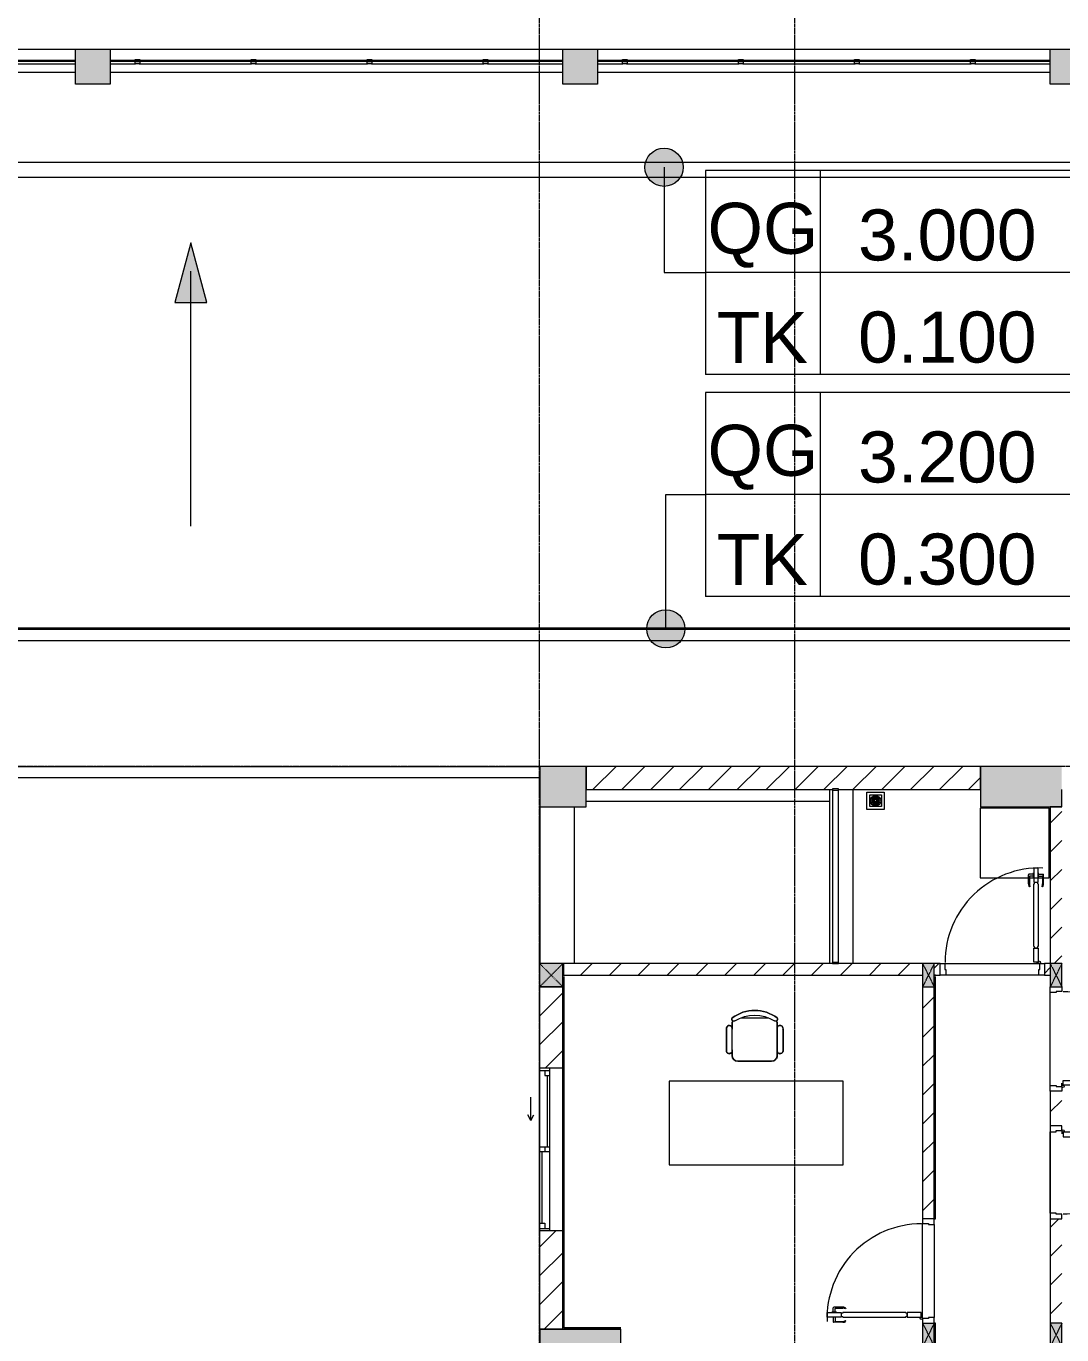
# Model space of a CAD drawing. Header units: millimetres. Extents: x -24439 to 198341, y -52871 to 149926.
# Drawn here: x 101528 to 110452, y 73337 to 84617 of the extents above; entities that cross this region are included whole.
import ezdxf

# ---------------------------------------------------------------- set-up
doc = ezdxf.new("R2010")
doc.units = ezdxf.units.MM
for name, pattern in [('Dash', [6, 3, -3]), ('Double dash', [41.999998, 12, -6, 6, -6, 6, -6]), ('Grid Line', [22.225, 12.7, -3.175, 3.175, -3.175]), ('IMPORT-CENTER _3_', [10.16, 6.35, -1.27, 1.27, -1.27])]:
    doc.linetypes.add(name, pattern=pattern)
for name, color, linetype, lineweight in [('0-1', 7, 'Continuous', 5), ('A-ANNO-NOTE', 131, 'Continuous', 9), ('A-DETL-GENF-1', 9, 'Continuous', 9), ('A-DOOR-1', 9, 'Continuous', 9), ('A-FLOR', 192, 'Continuous', 9), ('A-FLOR-1', 9, 'Continuous', 9), ('A-FLOR-HRAL', 11, 'Continuous', 9), ('A-FLOR-HRAL-1', 9, 'Continuous', 9), ('A-GLAZ', 151, 'Continuous', 9), ('A-WALL', 113, 'Continuous', 9), ('A-WALL-1', 253, 'Continuous', 18), ('A-WALL-2', 9, 'Continuous', 9), ('A-WALL-3', 113, 'Continuous', 18), ('A-WALL-PATT-1', 10, 'Continuous', 9), ('A-WALL-PATT-2', 9, 'Continuous', 9), ('A-WALL-PATT-3', 111, 'Continuous', 9), ('C-PROP-LINE', 91, 'Double dash', 18), ('G-IMPT', 8, 'Continuous', 9), ('G-IMPT-1', 9, 'Continuous', 9), ('G-IMPT-2', 8, 'IMPORT-CENTER _3_', 9), ('I-FURN', 30, 'Continuous', 9), ('I-FURN-1', 9, 'Continuous', 9), ('I-WALL-1', 253, 'Continuous', 18), ('M-EQPM', 50, 'Continuous', 9), ('S-BEAM-1', 9, 'Continuous', 9), ('S-COLS', 52, 'Continuous', 9), ('S-COLS-1', 254, 'Continuous', 5), ('S-COLS-2', 253, 'Continuous', 18), ('S-COLS-3', 9, 'Continuous', 9), ('S-COLS-4', 52, 'Continuous', 18), ('S-COLS-5', 52, 'Dash', 9), ('S-COLS-HDLN', 52, 'Dash', 9), ('S-COLS-HDLN-1', 9, 'Dash', 9), ('S-GRID-1', 1, 'Grid Line', 9)]:
    doc.layers.add(name, color=color, linetype=linetype, lineweight=lineweight)
doc.styles.add('Arial_6', font='arial_0.ttf', dxfattribs={"height": 2})
doc.styles.add('Arial_7', font='arial_0.ttf', dxfattribs={"height": 440})
pattern_1 = [(45, (0, 0), (-124.4508, 124.4508), [])]
pattern_2 = [(45, (0, 0), (-116.67262, 116.67262), [])]
pattern_3 = [(180, (609.6, 0), (-2e-15, 13), []), (90, (609.6, 0), (76, -5e-15), [])]

# ---------------------------------------------------------------- blocks, each defined once
blk = doc.blocks.new('NCV_TKTC_KET CAU_rvt-1-TKCS_MB ĐỊNH VỊ CAO ĐỘ THIẾT KẾ')
at = {"layer": 'S-COLS-1'}
for points in [[(105953, 77887), (106353, 77887), (106353, 78237), (105953, 78237)], [(110058, 77887), (110452, 77887), (110452, 78237), (109752, 78237), (109752, 77887)]]:
    blk.add_hatch(color=256, dxfattribs=at).paths.add_polyline_path(points)
h = blk.add_hatch(color=256, dxfattribs=at)
h.paths.add_polyline_path([(106028, 73037), (106653, 73037), (106653, 73387), (105953, 73387), (105953, 73037), (105978, 73037)])
h.paths.add_polyline_path([(106028, 73182), (105978, 73182), (105978, 73192), (106028, 73192)])
at = {"layer": 'A-FLOR-1'}
for p, q in [((105953, 77887), (105953, 76537)), ((105952, 76537), (105952, 69962)), ((106158, 76537), (106153, 76537))]:
    blk.add_line(p, q, dxfattribs=at)
at = {"layer": 'S-BEAM-1'}
for p, q in [((105953, 77887), (105953, 76537)), ((106253, 76537), (106253, 77887)), ((106353, 77937), (108453, 77937))]:
    blk.add_line(p, q, dxfattribs=at)
at = {"layer": 'S-COLS-2'}
for p, q in [((106353, 78237), (105953, 78237)), ((105953, 78237), (105953, 77887)), ((106353, 77887), (106353, 78237)), ((109752, 78237), (109752, 77887)), ((110452, 78237), (109752, 78237)), ((110452, 77887), (110452, 78037)), ((105953, 77887), (106353, 77887)), ((109752, 77887), (110452, 77887)), ((106653, 73387), (105953, 73387)), ((105953, 73387), (105953, 73037)), ((106653, 73037), (106653, 73387))]:
    blk.add_line(p, q, dxfattribs=at)
blk = doc.blocks.new('DOOR_CW_01 CANH MO-PANEL KINH - DIW_01-900x2200-CỬA GỖ VÂN LAMINATE-553375-TKCS_MB ĐỊNH VỊ CAO ĐỘ THIẾT KẾ')
at = {"layer": 'A-DETL-GENF-1'}
for p, q in [((-397, -182), (-397, -62)), ((-397, -62), (-357, -62)), ((-357, -62), (-357, -182)), ((-357, -182), (-397, -182)), ((-397, -196), (-391, -196)), ((-397, -738), (-397, -196)), ((-391, -196), (-391, -182)), ((-391, -182), (-363, -182)), ((-363, -182), (-363, -196)), ((-357, -196), (-363, -196)), ((-357, -196), (-357, -738)), ((-442, -737), (-442, -816)), ((-434, -711), (-427, -716)), ((-434, -800), (-434, -737)), ((-397, -738), (-391, -738)), ((-357, -752), (-397, -752)), ((-397, -752), (-397, -872)), ((-391, -752), (-391, -738)), ((-363, -752), (-391, -752)), ((-357, -738), (-363, -738)), ((-363, -738), (-363, -752)), ((-357, -872), (-357, -752)), ((-320, -711), (-327, -716)), ((-320, -800), (-320, -737)), ((-312, -737), (-312, -816)), ((-399, -820), (-438, -820)), ((-399, -804), (-430, -804)), ((-399, -792), (-399, -832)), ((-397, -792), (-399, -792)), ((-399, -832), (-397, -832)), ((-397, -792), (-397, -832)), ((-397, -872), (-357, -872)), ((-357, -792), (-357, -832)), ((-357, -792), (-355, -792)), ((-355, -832), (-357, -832)), ((-355, -792), (-355, -832)), ((-355, -804), (-324, -804)), ((-355, -820), (-316, -820))]:
    blk.add_line(p, q, dxfattribs=at)
blk.add_circle((-407, -60), 10, dxfattribs=at)
for centre, radius, start, end in [((-407, -60), 814, 268, 0), ((-397, -737), 45, 145, 180), ((-397, -737), 37, 145, 180), ((-357, -737), 37, 0, 35), ((-357, -737), 45, 360, 35), ((-438, -816), 4, 180, 270), ((-430, -800), 4, 180, 270), ((-324, -800), 4, 270, 0), ((-316, -816), 4, 270, 0)]:
    blk.add_arc(centre, radius, start, end, dxfattribs=at)
at = {"layer": 'A-DOOR-1'}
for p, q in [((-450, -50), (-450, 50)), ((-450, 50), (-400, 50)), ((-400, 50), (-400, 0)), ((400, 0), (400, 50)), ((400, 50), (450, 50)), ((450, 50), (450, -50)), ((-410, -50), (-450, -50)), ((-410, 0), (-410, -50)), ((-400, 0), (-410, 0)), ((-407, -50), (-382, -50)), ((410, 0), (400, 0)), ((410, -50), (410, 0)), ((450, -50), (410, -50))]:
    blk.add_line(p, q, dxfattribs=at)
blk = doc.blocks.new('DOOR_CW_01 CANH MO-PANEL KINH - DIG_02-800x2200-CỬA NHÔM KÍNH-400864-TKCS_MB ĐỊNH VỊ CAO ĐỘ THIẾT KẾ')
at = {"layer": 'A-DETL-GENF-1'}
for p, q in [((-392, 637), (-392, 716)), ((-349, 720), (-388, 720)), ((-384, 700), (-384, 637)), ((-349, 704), (-380, 704)), ((-349, 732), (-347, 732)), ((-349, 692), (-349, 732)), ((-347, 692), (-349, 692)), ((-347, 772), (-307, 772)), ((-347, 652), (-347, 772)), ((-347, 692), (-347, 732)), ((-307, 772), (-307, 652)), ((-307, 692), (-307, 732)), ((-305, 732), (-307, 732)), ((-307, 692), (-305, 692)), ((-305, 692), (-305, 732)), ((-305, 720), (-266, 720)), ((-305, 704), (-274, 704)), ((-270, 700), (-270, 637)), ((-262, 637), (-262, 716)), ((-384, 611), (-377, 616)), ((-307, 652), (-347, 652)), ((-347, 638), (-341, 638)), ((-347, 638), (-347, 196)), ((-313, 652), (-341, 652)), ((-341, 652), (-341, 638)), ((-313, 638), (-313, 652)), ((-307, 638), (-313, 638)), ((-307, 196), (-307, 638)), ((-270, 611), (-277, 616)), ((-347, 196), (-341, 196)), ((-307, 182), (-347, 182)), ((-347, 182), (-347, 62)), ((-341, 196), (-341, 182)), ((-341, 182), (-313, 182)), ((-307, 196), (-313, 196)), ((-313, 182), (-313, 196)), ((-307, 62), (-307, 182)), ((-347, 62), (-307, 62))]:
    blk.add_line(p, q, dxfattribs=at)
blk.add_circle((-357, 60), 10, dxfattribs=at)
for centre, radius, start, end in [((-388, 716), 4, 90, 180), ((-380, 700), 4, 90, 180), ((-357, 60), 714, 360, 92), ((-274, 700), 4, 0, 90), ((-266, 716), 4, 0, 90), ((-347, 637), 45, 180, 215), ((-347, 637), 37, 180, 215), ((-307, 637), 37, 325, 0), ((-307, 637), 45, 325, 0)]:
    blk.add_arc(centre, radius, start, end, dxfattribs=at)
at = {"layer": 'A-DOOR-1'}
for p, q in [((-360, 50), (-400, 50)), ((-400, 50), (-400, -50)), ((-360, 0), (-360, 50)), ((-350, 0), (-360, 0)), ((-357, 50), (-332, 50)), ((-350, -50), (-350, 0)), ((360, 0), (350, 0)), ((350, 0), (350, -50)), ((400, 50), (360, 50)), ((360, 50), (360, 0)), ((400, -50), (400, 50)), ((-400, -50), (-350, -50)), ((350, -50), (400, -50))]:
    blk.add_line(p, q, dxfattribs=at)
blk = doc.blocks.new('DOOR_CW_01 CANH MO-PANEL KINH - DIW_01-900x2200-CỬA GỖ VÂN LAMINATE-553393-TKCS_MB ĐỊNH VỊ CAO ĐỘ THIẾT KẾ')
at = {"layer": 'A-DETL-GENF-1'}
for p, q in [((-442, 737), (-442, 816)), ((-399, 820), (-438, 820)), ((-434, 800), (-434, 737)), ((-399, 804), (-430, 804)), ((-399, 832), (-397, 832)), ((-399, 792), (-399, 832)), ((-397, 792), (-399, 792)), ((-397, 872), (-357, 872)), ((-397, 752), (-397, 872)), ((-397, 792), (-397, 832)), ((-357, 872), (-357, 752)), ((-357, 792), (-357, 832)), ((-355, 832), (-357, 832)), ((-357, 792), (-355, 792)), ((-355, 792), (-355, 832)), ((-355, 820), (-316, 820)), ((-355, 804), (-324, 804)), ((-320, 800), (-320, 737)), ((-312, 737), (-312, 816)), ((-434, 711), (-427, 716)), ((-357, 752), (-397, 752)), ((-397, 738), (-391, 738)), ((-397, 738), (-397, 196)), ((-363, 752), (-391, 752)), ((-391, 752), (-391, 738)), ((-363, 738), (-363, 752)), ((-357, 738), (-363, 738)), ((-357, 196), (-357, 738)), ((-320, 711), (-327, 716)), ((-397, 196), (-391, 196)), ((-357, 182), (-397, 182)), ((-397, 182), (-397, 62)), ((-391, 196), (-391, 182)), ((-391, 182), (-363, 182)), ((-357, 196), (-363, 196)), ((-363, 182), (-363, 196)), ((-357, 62), (-357, 182)), ((-397, 62), (-357, 62))]:
    blk.add_line(p, q, dxfattribs=at)
blk.add_circle((-407, 60), 10, dxfattribs=at)
for centre, radius, start, end in [((-438, 816), 4, 90, 180), ((-407, 60), 814, 360, 92), ((-430, 800), 4, 90, 180), ((-324, 800), 4, 360, 90), ((-316, 816), 4, 0, 90), ((-397, 737), 45, 180, 215), ((-397, 737), 37, 180, 215), ((-357, 737), 37, 325, 0), ((-357, 737), 45, 325, 0)]:
    blk.add_arc(centre, radius, start, end, dxfattribs=at)
at = {"layer": 'A-DOOR-1'}
for p, q in [((-410, 50), (-450, 50)), ((-450, 50), (-450, -50)), ((-410, 0), (-410, 50)), ((-400, 0), (-410, 0)), ((-407, 50), (-382, 50)), ((-400, -50), (-400, 0)), ((410, 0), (400, 0)), ((400, 0), (400, -50)), ((450, 50), (410, 50)), ((410, 50), (410, 0)), ((450, -50), (450, 50)), ((-450, -50), (-400, -50)), ((400, -50), (450, -50))]:
    blk.add_line(p, q, dxfattribs=at)
blk = doc.blocks.new('BAN LV A - BAN LV A_dwg_ban hoc2-348006-TKCS_MB ĐỊNH VỊ CAO ĐỘ THIẾT KẾ')
at = {"layer": 'I-FURN'}
for p, q in [((-243, 354), (-243, 162)), ((-194, 389), (-194, 113)), ((146, 437), (-146, 437)), ((194, 113), (194, 389)), ((194, 351), (194, 151)), ((244, 162), (244, 354)), ((-121, 65), (121, 65))]:
    blk.add_line(p, q, dxfattribs=at)
at = {"layer": 'I-FURN', "flags": 128}
blk.add_lwpolyline([(-738, 611), (-738, 1331), (-155, 1331), (762, 1331), (762, 611)], close=True, dxfattribs=at)
at = {"layer": 'I-FURN'}
for centre, radius, start, end in [((-219, 347), 25.3, 343.7398, 163.7398), ((-146, 389), 48.6, 90, 180), ((146, 389), 48.6, 360, 90), ((219, 347), 25.3, 16.2602, 170.7054), ((-219, 155), 25.3, 163.7398, 16.2602), ((-146, 113), 48.6, 180, 207.5844), ((146, 113), 48.6, 332.4156, 0), ((219, 155), 25.3, 189.2946, 16.2602), ((-180, 75), 17.8, 57.9726, 216.6901), ((0, 324), 324, 233.1301, 306.8699), ((0, 359), 318, 237.5758, 302.4242), ((180, 75), 17.8, 323.3099, 122.0274)]:
    blk.add_arc(centre, radius, start, end, dxfattribs=at)
blk = doc.blocks.new('BAN LV A - BAN LV A_dwg-348005-TKCS_MB ĐỊNH VỊ CAO ĐỘ THIẾT KẾ')
at = {"extrusion": (0, 0, -1), "zscale": -1, "rotation": 180}
blk.add_blockref('BAN LV A - BAN LV A_dwg_ban hoc2-348006-TKCS_MB ĐỊNH VỊ CAO ĐỘ THIẾT KẾ', (-729, 1384), dxfattribs=at)
blk = doc.blocks.new('BAN LV A - BAN LV A-348231-TKCS_MB ĐỊNH VỊ CAO ĐỘ THIẾT KẾ')
at = {"layer": 'I-FURN-1'}
for p, q in [((535, 1270), (535, 1236)), ((923, 1233), (923, 1270)), ((486, 1222), (486, 1029)), ((973, 1029), (973, 1222)), ((535, 1029), (535, 995)), ((923, 995), (923, 1032)), ((583, 946), (875, 946)), ((1491, 773), (-9, 773)), ((-9, 773), (-9, 53)), ((1491, 53), (1491, 773)), ((-9, 53), (1491, 53))]:
    blk.add_line(p, q, dxfattribs=at)
for centre, radius, start, end in [((729, 1060), 324, 53.1301, 126.8699), ((510, 1229), 25.3, 16.2602, 196.2602), ((549, 1308), 17.8, 143.3099, 240.596), ((583, 1270), 48.6, 152.4156, 180), ((909, 1308), 17.8, 299.404, 36.6901), ((875, 1270), 48.6, 360, 27.5844), ((948, 1229), 25.3, 343.7398, 170.7054), ((510, 1036), 25.3, 196.2602, 343.7398), ((948, 1036), 25.3, 189.2946, 343.7398), ((583, 995), 48.6, 180, 270), ((875, 995), 48.6, 270, 360)]:
    blk.add_arc(centre, radius, start, end, dxfattribs=at)
blk.add_blockref('BAN LV A - BAN LV A_dwg-348005-TKCS_MB ĐỊNH VỊ CAO ĐỘ THIẾT KẾ', (0, 0))
blk = doc.blocks.new('MAY GIAT - MAY GIAT_dwg-V4-TKCS_MB ĐỊNH VỊ CAO ĐỘ THIẾT KẾ')
at = {"layer": 'G-IMPT-1', "flags": 128}
blk.add_lwpolyline([(5, 597), (5, 2), (605, 2), (605, 597)], close=True, dxfattribs=at)
blk = doc.blocks.new('MAY GIAT - MAY GIAT-V41-TKCS_MB ĐỊNH VỊ CAO ĐỘ THIẾT KẾ')
at = {"layer": 'I-FURN-1'}
for p, q in [((5, 597), (5, 2)), ((605, 597), (5, 597)), ((605, 2), (605, 597)), ((5, 2), (605, 2))]:
    blk.add_line(p, q, dxfattribs=at)
blk.add_blockref('MAY GIAT - MAY GIAT_dwg-V4-TKCS_MB ĐỊNH VỊ CAO ĐỘ THIẾT KẾ', (0, 0))
blk = doc.blocks.new('Railing - 50 x 10mm-457210-TKCS_MB ĐỊNH VỊ CAO ĐỘ THIẾT KẾ')
at = {"layer": 'A-FLOR-HRAL-1'}
for p, q in [((25, 5), (-25, 5)), ((-25, 5), (-25, -5)), ((25, -5), (25, 5)), ((-25, -5), (25, -5))]:
    blk.add_line(p, q, dxfattribs=at)
blk = doc.blocks.new('Railing - Railing-987313-TKCS_MB ĐỊNH VỊ CAO ĐỘ THIẾT KẾ')
at = {"layer": 'A-FLOR-HRAL-1'}
for p, q in [((85569, 68771), (85569, 67286)), ((85619, 67286), (85619, 68771))]:
    blk.add_line(p, q, dxfattribs=at)
for p in [(85594, 68776), (85594, 67281)]:
    blk.add_blockref('Railing - 50 x 10mm-457210-TKCS_MB ĐỊNH VỊ CAO ĐỘ THIẾT KẾ', p)
blk = doc.blocks.new('G1_SOF - BO TRU - 100x200-V63-TKCS_MB ĐỊNH VỊ CAO ĐỘ THIẾT KẾ')
at = {"layer": 'S-COLS-3'}
blk.add_hatch(color=256, dxfattribs=at).paths.add_polyline_path([(50, 100), (-50, 100), (-50, -100), (50, -100)])
at = {"layer": 'S-COLS-2'}
for p, q in [((-50, 100), (-50, -100)), ((50, -100), (50, 100)), ((-50, -100), (50, -100))]:
    blk.add_line(p, q, dxfattribs=at)
at = {"layer": 'S-COLS-HDLN-1'}
for p, q in [((50, 100), (-50, -100)), ((-50, 100), (50, -100))]:
    blk.add_line(p, q, dxfattribs=at)
blk = doc.blocks.new('G1_SOF - BO TRU - 100x200-V61-TKCS_MB ĐỊNH VỊ CAO ĐỘ THIẾT KẾ')
at = {"layer": 'S-COLS-3'}
blk.add_hatch(color=256, dxfattribs=at).paths.add_polyline_path([(50, -100), (50, 100), (-50, 100), (-50, -100)])
at = {"layer": 'S-COLS-2'}
for p, q in [((50, 100), (-50, 100)), ((-50, 100), (-50, -100)), ((50, -100), (50, 100)), ((-50, -100), (50, -100))]:
    blk.add_line(p, q, dxfattribs=at)
at = {"layer": 'S-COLS-HDLN-1'}
for p, q in [((50, 100), (-50, -100)), ((-50, 100), (50, -100))]:
    blk.add_line(p, q, dxfattribs=at)
blk = doc.blocks.new('G1_SOF - BO TRU - 100x200-V109-TKCS_MB ĐỊNH VỊ CAO ĐỘ THIẾT KẾ')
at = {"layer": 'S-COLS-3'}
blk.add_hatch(color=256, dxfattribs=at).paths.add_polyline_path([(0, -100), (50, -100), (50, 100), (-50, 100), (-50, -100)])
at = {"layer": 'S-COLS-2'}
for p, q in [((50, 100), (-50, 100)), ((-50, 100), (-50, -100)), ((50, -100), (50, 100))]:
    blk.add_line(p, q, dxfattribs=at)
at = {"layer": 'S-COLS-HDLN-1'}
for p, q in [((50, 100), (-50, -100)), ((-50, 100), (50, -100))]:
    blk.add_line(p, q, dxfattribs=at)
blk = doc.blocks.new('DOOR_CW_01 CANH MO-PANEL KINH - DIG_01-900x2200-CỬA NHÔM KÍNH-400860-TKCS_MB ĐỊNH VỊ CAO ĐỘ THIẾT KẾ')
at = {"layer": 'A-DETL-GENF-1'}
for p, q in [((-397, -182), (-397, -62)), ((-397, -62), (-357, -62)), ((-357, -62), (-357, -182)), ((-357, -182), (-397, -182)), ((-397, -196), (-391, -196)), ((-397, -738), (-397, -196)), ((-391, -196), (-391, -182)), ((-391, -182), (-363, -182)), ((-363, -182), (-363, -196)), ((-357, -196), (-363, -196)), ((-357, -196), (-357, -738)), ((-442, -737), (-442, -816)), ((-434, -711), (-427, -716)), ((-434, -800), (-434, -737)), ((-397, -738), (-391, -738)), ((-357, -752), (-397, -752)), ((-397, -752), (-397, -872)), ((-391, -752), (-391, -738)), ((-363, -752), (-391, -752)), ((-357, -738), (-363, -738)), ((-363, -738), (-363, -752)), ((-357, -872), (-357, -752)), ((-320, -711), (-327, -716)), ((-320, -800), (-320, -737)), ((-312, -737), (-312, -816)), ((-399, -820), (-438, -820)), ((-399, -804), (-430, -804)), ((-399, -792), (-399, -832)), ((-397, -792), (-399, -792)), ((-399, -832), (-397, -832)), ((-397, -792), (-397, -832)), ((-397, -872), (-357, -872)), ((-357, -792), (-357, -832)), ((-357, -792), (-355, -792)), ((-355, -832), (-357, -832)), ((-355, -792), (-355, -832)), ((-355, -804), (-324, -804)), ((-355, -820), (-316, -820))]:
    blk.add_line(p, q, dxfattribs=at)
blk.add_circle((-407, -60), 10, dxfattribs=at)
for centre, radius, start, end in [((-407, -60), 814, 268, 0), ((-397, -737), 45, 145, 180), ((-397, -737), 37, 145, 180), ((-357, -737), 37, 0, 35), ((-357, -737), 45, 360, 35), ((-438, -816), 4, 180, 270), ((-430, -800), 4, 180, 270), ((-324, -800), 4, 270, 0), ((-316, -816), 4, 270, 0)]:
    blk.add_arc(centre, radius, start, end, dxfattribs=at)
at = {"layer": 'A-DOOR-1'}
for p, q in [((-450, -50), (-450, 50)), ((-450, 50), (-400, 50)), ((-400, 50), (-400, 0)), ((400, 0), (400, 50)), ((400, 50), (450, 50)), ((450, 50), (450, -50)), ((-410, -50), (-450, -50)), ((-410, 0), (-410, -50)), ((-400, 0), (-410, 0)), ((-407, -50), (-382, -50)), ((410, 0), (400, 0)), ((410, -50), (410, 0)), ((450, -50), (410, -50))]:
    blk.add_line(p, q, dxfattribs=at)
blk = doc.blocks.new('NCV_TKTC_TANG 1_rvt-1-TKCS_MB ĐỊNH VỊ CAO ĐỘ THIẾT KẾ')
at = {"layer": 'A-WALL-PATT-1'}
h = blk.add_hatch(dxfattribs=at)
h.set_pattern_fill('FP_2', color=256, style=0, pattern_type=2)
h.set_pattern_definition(pattern_1)
h.paths.add_polyline_path([(110353, 76537), (110453, 76537), (110453, 77887), (110353, 77887), (110353, 77348)])
h = blk.add_hatch(dxfattribs=at)
h.set_pattern_fill('FP_2', color=256, style=0, pattern_type=2)
h.set_pattern_definition(pattern_1)
h.paths.add_polyline_path([(109253, 76437), (109253, 76537), (106158, 76537), (106158, 76437), (108528, 76437)])
h = blk.add_hatch(dxfattribs=at)
h.set_pattern_fill('FP_2', color=256, style=0, pattern_type=2)
h.set_pattern_definition(pattern_1)
h.paths.add_polyline_path([(110343, 76437), (110353, 76437), (110353, 76537), (110303, 76537), (110303, 76437)])
h.paths.add_polyline_path([(109353, 76437), (109403, 76437), (109403, 76537), (109353, 76537)])
h = blk.add_hatch(dxfattribs=at)
h.set_pattern_fill('FP_2', color=256, style=0, pattern_type=2)
h.set_pattern_definition(pattern_1)
h.paths.add_polyline_path([(109353, 74337), (109353, 76337), (109253, 76337), (109253, 74337), (109303, 74337)])
h = blk.add_hatch(dxfattribs=at)
h.set_pattern_fill('FP_2', color=256, style=0, pattern_type=2)
h.set_pattern_definition(pattern_1)
h.paths.add_polyline_path([(110353, 73437), (110453, 73437), (110453, 74337), (110353, 74337)])
h.paths.add_polyline_path([(110353, 75137), (110453, 75137), (110453, 75437), (110353, 75437), (110353, 75376)])
at = {"layer": 'A-WALL-PATT-2'}
h = blk.add_hatch(dxfattribs=at)
h.set_pattern_fill('FP_3', color=256, style=0, pattern_type=2)
h.set_pattern_definition(pattern_2)
h.paths.add_polyline_path([(106153, 73387), (106163, 73387), (106163, 76427), (106153, 76427), (106153, 74235)])
h = blk.add_hatch(dxfattribs=at)
h.set_pattern_fill('FP_3', color=256, style=0, pattern_type=2)
h.set_pattern_definition(pattern_2)
h.paths.add_polyline_path([(109363, 73227), (109363, 73437), (109353, 73437), (109353, 73227)])
h.paths.add_polyline_path([(109353, 74337), (109363, 74337), (109363, 76437), (109353, 76437), (109353, 74390)])
h = blk.add_hatch(dxfattribs=at)
h.set_pattern_fill('FP_3', color=256, style=0, pattern_type=2)
h.set_pattern_definition(pattern_2)
h.paths.add_polyline_path([(106163, 73387), (106653, 73387), (106653, 73397), (106163, 73397)])
at = {"layer": 'A-FLOR-1'}
for p, q in [((106158, 76437), (106153, 76437)), ((110253, 76437), (109453, 76437)), ((110353, 75487), (110353, 76287)), ((110353, 74387), (110353, 75087)), ((110353, 75087), (110353, 74387)), ((109253, 73477), (109253, 74297)), ((109353, 74287), (109353, 73487))]:
    blk.add_line(p, q, dxfattribs=at)
at = {"layer": 'A-WALL-1'}
for p, q in [((110453, 77887), (110353, 77887)), ((110353, 77887), (110353, 76537)), ((108478, 76537), (106158, 76537)), ((106158, 76537), (106158, 76437)), ((109253, 76537), (108528, 76537)), ((109403, 76537), (109353, 76537)), ((110353, 76537), (110303, 76537)), ((106158, 76437), (109253, 76437)), ((109353, 76437), (109363, 76437)), ((110343, 76437), (110353, 76437))]:
    blk.add_line(p, q, dxfattribs=at)
at = {"layer": 'A-WALL-2'}
for p, q in [((108453, 76537), (108453, 78037)), ((108653, 78037), (108653, 76537)), ((109443, 76537), (110263, 76537)), ((109363, 76437), (109403, 76437)), ((110253, 76437), (109453, 76437)), ((110303, 76437), (110343, 76437)), ((109253, 76337), (109253, 74337)), ((109353, 74337), (109353, 76337)), ((109353, 76337), (109353, 74337)), ((110353, 75487), (110353, 76287)), ((110353, 75437), (110353, 75137)), ((110353, 74387), (110353, 75087)), ((110353, 74337), (110353, 73437)), ((109253, 73477), (109253, 74297)), ((109353, 74287), (109353, 73487))]:
    blk.add_line(p, q, dxfattribs=at)
at = {"layer": 'I-WALL-1'}
for p, q in [((106153, 76427), (106153, 75635)), ((106163, 73397), (106163, 76427)), ((109363, 76437), (109353, 76437)), ((109363, 74337), (109363, 76427)), ((109353, 74337), (109363, 74337)), ((106153, 74235), (106153, 73387)), ((109363, 73437), (109353, 73437)), ((109363, 73227), (109363, 73437)), ((106153, 73387), (106163, 73387)), ((106653, 73397), (106163, 73397)), ((106163, 73387), (106653, 73387))]:
    blk.add_line(p, q, dxfattribs=at)
at = {"layer": 'A-DOOR-1'}
for name, p, rotation in [('DOOR_CW_01 CANH MO-PANEL KINH - DIG_01-900x2200-CỬA NHÔM KÍNH-400860-TKCS_MB ĐỊNH VỊ CAO ĐỘ THIẾT KẾ', (109853, 76487), 180), ('DOOR_CW_01 CANH MO-PANEL KINH - DIW_01-900x2200-CỬA GỖ VÂN LAMINATE-553375-TKCS_MB ĐỊNH VỊ CAO ĐỘ THIẾT KẾ', (110403, 75887), 89.99999999999908), ('DOOR_CW_01 CANH MO-PANEL KINH - DIG_02-800x2200-CỬA NHÔM KÍNH-400864-TKCS_MB ĐỊNH VỊ CAO ĐỘ THIẾT KẾ', (110403, 74737), 269.9999999999991), ('DOOR_CW_01 CANH MO-PANEL KINH - DIW_01-900x2200-CỬA GỖ VÂN LAMINATE-553393-TKCS_MB ĐỊNH VỊ CAO ĐỘ THIẾT KẾ', (109303, 73887), 89.9999999999992)]:
    blk.add_blockref(name, p, dxfattribs=dict(at, rotation=rotation))
at = {"layer": 'A-FLOR-HRAL-1'}
blk.add_blockref('Railing - Railing-987313-TKCS_MB ĐỊNH VỊ CAO ĐỘ THIẾT KẾ', (22908, 9261), dxfattribs=at)
at = {"layer": 'I-FURN-1', "rotation": 89.99999999999902}
blk.add_blockref('MAY GIAT - MAY GIAT-V41-TKCS_MB ĐỊNH VỊ CAO ĐỘ THIẾT KẾ', (110345, 77272), dxfattribs=at)
at = {"layer": 'I-FURN-1'}
blk.add_blockref('BAN LV A - BAN LV A-348231-TKCS_MB ĐỊNH VỊ CAO ĐỘ THIẾT KẾ', (107077, 74749), dxfattribs=at)
at = {"layer": 'S-COLS-3'}
for name, p in [('G1_SOF - BO TRU - 100x200-V61-TKCS_MB ĐỊNH VỊ CAO ĐỘ THIẾT KẾ', (109303, 76437)), ('G1_SOF - BO TRU - 100x200-V109-TKCS_MB ĐỊNH VỊ CAO ĐỘ THIẾT KẾ', (110403, 76437)), ('G1_SOF - BO TRU - 100x200-V63-TKCS_MB ĐỊNH VỊ CAO ĐỘ THIẾT KẾ', (109303, 73337)), ('G1_SOF - BO TRU - 100x200-V61-TKCS_MB ĐỊNH VỊ CAO ĐỘ THIẾT KẾ', (110403, 73337))]:
    blk.add_blockref(name, p, dxfattribs=at)
blk = doc.blocks.new('1_FAMILY RVT - W01-WxH 1400x1400xmm-389822-TKCS_MB ĐỊNH VỊ CAO ĐỘ THIẾT KẾ')
at = {"layer": 'A-GLAZ'}
for p, q in [((248.4, 172.39), (299.2, 197.79)), ((248.4, 172.39), (299.2, 146.99)), ((248.4, 172.39), (451.6, 172.39)), ((-700, 96.19), (-700, -103.81)), ((700, 96.19), (-700, 96.19)), ((-700, 96.19), (-636.5, 96.19)), ((-700, 7.29), (-680.95, 7.29)), ((-680.95, 96.19), (-680.95, 7.29)), ((-636.5, 51.74), (-680.95, 51.74)), ((-680.95, 7.29), (-22.225, 7.29)), ((-636.5, 96.19), (-22.225, 96.19)), ((-636.5, 96.19), (-636.5, 51.74)), ((-636.5, 73.965), (-22.225, 73.965)), ((-22.225, 7.29), (-22.225, 96.19)), ((-22.225, 96.19), (22.225, 96.19)), ((22.225, 51.74), (-22.225, 51.74)), ((-22.225, 7.29), (22.225, 7.29)), ((22.225, 96.19), (680.95, 96.19)), ((22.225, 96.19), (22.225, 7.29)), ((22.225, 29.515), (636.5, 29.515)), ((22.225, 7.29), (636.5, 7.29)), ((636.5, 51.74), (636.5, 7.29)), ((680.95, 51.74), (636.5, 51.74)), ((636.5, 7.29), (700, 7.29)), ((680.95, 96.19), (700, 96.19)), ((680.95, 96.19), (680.95, 7.29)), ((700, -103.81), (700, 96.19)), ((-700, -103.81), (700, -103.81))]:
    blk.add_line(p, q, dxfattribs=at)
blk = doc.blocks.new('M_Concrete-Rectangular-Column2 - 300x300-2025390-TKCS_MB ĐỊNH VỊ CAO ĐỘ THIẾT KẾ')
at = {"layer": 'S-COLS-3'}
blk.add_hatch(color=256, dxfattribs=at).paths.add_polyline_path([(-150, 150), (-150, -150), (150, -150), (150, 150)])
at = {"layer": 'S-COLS-4'}
for p, q in [((-150, 150), (150, 150)), ((-150, -150), (-150, 150)), ((150, 150), (150, -150)), ((150, -150), (-150, -150))]:
    blk.add_line(p, q, dxfattribs=at)
blk = doc.blocks.new('NBS_CLDPhysicalSecuritySystems_MtlMeshPnlFncngSym_CLDModsecSecurusS3_InfillPanel - NBS_CLDPhysicalSecuritySystems_MtlMeshPnlFncngSym_CLDModsecSecurusS2_InfillPanel-2369424-TKCS_MB ĐỊNH VỊ CAO ĐỘ THIẾT KẾ')
at = {"layer": 'A-FLOR-HRAL'}
h = blk.add_hatch(dxfattribs=at)
h.set_pattern_fill('FP_7', color=256, style=0, pattern_type=2)
h.set_pattern_definition(pattern_3)
h.paths.add_polyline_path([(0, -6), (3800, -6), (3800, 6), (0, 6)])
for p, q in [((0, 6), (3800, 6)), ((0, -6), (0, 6)), ((214, 11), (254, 11)), ((214, 6), (214, 11)), ((254, 6), (214, 6)), ((254, 11), (254, 6)), ((1214, 11), (1254, 11)), ((1214, 6), (1214, 11)), ((1254, 6), (1214, 6)), ((1254, 11), (1254, 6)), ((2214, 11), (2254, 11)), ((2214, 6), (2214, 11)), ((2254, 6), (2214, 6)), ((2254, 11), (2254, 6)), ((3214, 11), (3254, 11)), ((3214, 6), (3214, 11)), ((3254, 6), (3214, 6)), ((3254, 11), (3254, 6)), ((3800, -6), (0, -6)), ((0, -24), (0, -6)), ((0, -27), (0, -24)), ((0, -27), (218, -27)), ((214, -6), (254, -6)), ((214, -23), (214, -6)), ((250, -27), (218, -27)), ((250, -27), (1218, -27)), ((254, -6), (254, -23)), ((1214, -6), (1254, -6)), ((1214, -23), (1214, -6)), ((1250, -27), (1218, -27)), ((1250, -27), (2218, -27)), ((1254, -6), (1254, -23)), ((2214, -6), (2254, -6)), ((2214, -23), (2214, -6)), ((2250, -27), (2218, -27)), ((2250, -27), (3218, -27)), ((2254, -6), (2254, -23)), ((3214, -6), (3254, -6)), ((3214, -23), (3214, -6)), ((3250, -27), (3218, -27)), ((3250, -27), (3800, -27)), ((3254, -6), (3254, -23))]:
    blk.add_line(p, q, dxfattribs=at)
for centre, start, end in [((218, -23), 180, 270), ((250, -23), 270, 0), ((1218, -23), 180, 270), ((1250, -23), 270, 0), ((2218, -23), 180, 270), ((2250, -23), 270, 0), ((3218, -23), 180, 270), ((3250, -23), 270, 360)]:
    blk.add_arc(centre, 4, start, end, dxfattribs=at)
blk = doc.blocks.new('NBS_CLDPhysicalSecuritySystems_MtlMeshPnlFncngSym_CLDModsecSecurusS3_InfillPanel - NBS_CLDPhysicalSecuritySystems_MtlMeshPnlFncngSym_CLDModsecSecurusS2_InfillPanel-2369432-TKCS_MB ĐỊNH VỊ CAO ĐỘ THIẾT KẾ')
at = {"layer": 'A-FLOR-HRAL'}
h = blk.add_hatch(dxfattribs=at)
h.set_pattern_fill('FP_7', color=256, style=0, pattern_type=2)
h.set_pattern_definition(pattern_3)
h.paths.add_polyline_path([(0, -6), (3900, -6), (3900, 6), (0, 6)])
for p, q in [((0, 6), (3900, 6)), ((214, 11), (254, 11)), ((214, 6), (214, 11)), ((254, 6), (214, 6)), ((254, 11), (254, 6)), ((1214, 11), (1254, 11)), ((1214, 6), (1214, 11)), ((1254, 6), (1214, 6)), ((1254, 11), (1254, 6)), ((2214, 11), (2254, 11)), ((2214, 6), (2214, 11)), ((2254, 6), (2214, 6)), ((2254, 11), (2254, 6)), ((3214, 11), (3254, 11)), ((3214, 6), (3214, 11)), ((3254, 6), (3214, 6)), ((3254, 11), (3254, 6)), ((3900, -6), (0, -6)), ((0, -27), (218, -27)), ((214, -6), (254, -6)), ((214, -23), (214, -6)), ((250, -27), (218, -27)), ((250, -27), (1218, -27)), ((254, -6), (254, -23)), ((1214, -6), (1254, -6)), ((1214, -23), (1214, -6)), ((1250, -27), (1218, -27)), ((1250, -27), (2218, -27)), ((1254, -6), (1254, -23)), ((2214, -6), (2254, -6)), ((2214, -23), (2214, -6)), ((2250, -27), (2218, -27)), ((2250, -27), (3218, -27)), ((2254, -6), (2254, -23)), ((3214, -6), (3254, -6)), ((3214, -23), (3214, -6)), ((3250, -27), (3218, -27)), ((3250, -27), (3900, -27)), ((3254, -6), (3254, -23))]:
    blk.add_line(p, q, dxfattribs=at)
for centre, start, end in [((218, -23), 180, 270), ((250, -23), 270, 0), ((1218, -23), 180, 270), ((1250, -23), 270, 0), ((2218, -23), 180, 270), ((2250, -23), 270, 0), ((3218, -23), 180, 270), ((3250, -23), 270, 360)]:
    blk.add_arc(centre, 4, start, end, dxfattribs=at)
blk = doc.blocks.new('TKTC_XREF_251221_MB TANG 1 - TKTC_XREF_260130_MB TANG 1_dwg_$cc-V229-TKCS_MB ĐỊNH VỊ CAO ĐỘ THIẾT KẾ')
at = {"layer": 'G-IMPT-2'}
blk.add_line((-0.67, 0), (-0.63, 0), dxfattribs=at)
blk = doc.blocks.new('TKTC_XREF_251221_MB TANG 1 - TKTC_XREF_260130_MB TANG 1_dwg_THU NUOC - THU NUOC-444531-TKCS_MB TẦNG 1-4202124-TKCS_MB ĐỊNH VỊ CAO ĐỘ THIẾT KẾ')
at = {"layer": 'M-EQPM'}
for p, q in [((-23, 11), (41, 11)), ((41, 5), (-23, 5)), ((-11, 23), (28, 23)), ((28, 17), (-11, 17)), ((-1, 36), (19, 36)), ((19, 30), (-1, 30)), ((-23, -14), (41, -14)), ((41, -20), (-23, -20)), ((-11, -26), (28, -26)), ((28, -32), (-11, -32)), ((-1, -38), (19, -38)), ((19, -44), (-1, -44))]:
    blk.add_line(p, q, dxfattribs=at)
at = {"layer": 'M-EQPM', "flags": 128}
for points in [[(84, -79), (84, 71), (-66, 71), (-66, -79)], [(59, -54), (59, 46), (-41, 46), (-41, -54)]]:
    blk.add_lwpolyline(points, close=True, dxfattribs=at)
for points in [[(-23, -1), (1, -1), (1, -7), (-23, -7)], [(41, -7), (17, -7), (17, -1), (41, -1)]]:
    blk.add_lwpolyline(points, dxfattribs=at)
at = {"layer": 'M-EQPM'}
for centre, radius, start, end in [((9, -4), 45, 360, 180), ((9, -4), 45, 360, 180), ((-23, 8), 3, 90, 270), ((-11, 20), 3, 90, 270), ((-1, 33), 3, 90, 270), ((19, 33), 3, 270, 90), ((28, 20), 3, 270, 90), ((41, 8), 3, 270, 90), ((9, -4), 45, 180, 360), ((9, -4), 45, 180, 360), ((-23, -4), 3, 90, 270), ((-23, -17), 3, 90, 270), ((-11, -29), 3, 90, 270), ((-1, -41), 3, 90, 270), ((19, -41), 3, 270, 90), ((28, -29), 3, 270, 90), ((41, -4), 3, 270, 90), ((41, -17), 3, 270, 90)]:
    blk.add_arc(centre, radius, start, end, dxfattribs=at)
blk = doc.blocks.new('TKTC_XREF_251221_MB TANG 1 - TKTC_XREF_260130_MB TANG 1_dwg-4202109-TKCS_MB ĐỊNH VỊ CAO ĐỘ THIẾT KẾ')
at = {"layer": 'G-IMPT'}
for p, q in [((-97199, -323460), (-97199, -324810)), ((-93019, -323462), (-92899, -323462))]:
    blk.add_line(p, q, dxfattribs=at)
at = {"extrusion": (0, 0, -1), "zscale": -1}
blk.add_blockref('TKTC_XREF_251221_MB TANG 1 - TKTC_XREF_260130_MB TANG 1_dwg_THU NUOC - THU NUOC-444531-TKCS_MB TẦNG 1-4202124-TKCS_MB ĐỊNH VỊ CAO ĐỘ THIẾT KẾ', (94295, -323402), dxfattribs=at)
at = {"xscale": 90.00000000005122, "yscale": 90.00000000005122, "zscale": 90.00000000005122, "rotation": 90.37402677993775}
blk.add_blockref('TKTC_XREF_251221_MB TANG 1 - TKTC_XREF_260130_MB TANG 1_dwg_$cc-V229-TKCS_MB ĐỊNH VỊ CAO ĐỘ THIẾT KẾ', (-92961, -323403), dxfattribs=at)
blk = doc.blocks.new('TKTC_XREF_251221_MB TANG 1 - TKTC_XREF_251221_MB TANG 1-2038492-TKCS_MB ĐỊNH VỊ CAO ĐỘ THIẾT KẾ')
blk.add_blockref('TKTC_XREF_251221_MB TANG 1 - TKTC_XREF_260130_MB TANG 1_dwg-4202109-TKCS_MB ĐỊNH VỊ CAO ĐỘ THIẾT KẾ', (169499, 384110))
blk = doc.blocks.new('G1_SOF - BO TRU - 200x200-3051103-TKCS_MB ĐỊNH VỊ CAO ĐỘ THIẾT KẾ')
at = {"layer": 'S-COLS-HDLN'}
for p, q in [((-100, -100), (100, 100)), ((100, -100), (-100, 100))]:
    blk.add_line(p, q, dxfattribs=at)
blk = doc.blocks.new('Family - ___-1476882-TKCS_MB ĐỊNH VỊ CAO ĐỘ THIẾT KẾ')
at = {"layer": 'C-PROP-LINE'}
blk.add_line((33104, 84418), (127802, 84418), dxfattribs=at)
blk = doc.blocks.new('GHI CHU CAO DO THIET KE - GHI CHÚ CAO ĐỘ THIẾT KẾ-1513209-TKCS_MB ĐỊNH VỊ CAO ĐỘ THIẾT KẾ')
at = {"layer": 'A-ANNO-NOTE'}
for p, q in [((0, 8), (0, 0)), ((14.5, 8), (0, 8)), ((4.5, 8), (4.5, 0)), ((14.5, 0), (14.5, 8)), ((14.5, 4), (0, 4)), ((14.5, 0), (0, 0))]:
    blk.add_line(p, q, dxfattribs=at)
at = {"layer": 'A-ANNO-NOTE', "char_height": 2, "attachment_point": 5, "line_spacing_factor": 0.936439, "style": 'Arial_6'}
for s, insert, width in [('\\pt0.5,1,1.5,2,2.5,3,3.5,4,4.5,5,5.5,6,6.5,7,7.5,8,8.5,9,9.5,10,10.5,11,11.5,12,12.5,13,13.5,14,14.5,15,15.5,16;QG', (2.255, 5.459), 4.63), ('\\pt0.5,1,1.5,2,2.5,3,3.5,4,4.5,5,5.5,6,6.5,7,7.5,8,8.5,9,9.5,10,10.5,11,11.5,12,12.5,13,13.5,14,14.5,15,15.5,16;TK', (2.229, 1.459), 4.5)]:
    blk.add_mtext(s, dxfattribs=dict(at, insert=insert, width=width))
blk = doc.blocks.new('MUI TEN_0_1 - Moc lat gach-1550040-TKCS_MB ĐỊNH VỊ CAO ĐỘ THIẾT KẾ')
at = {"layer": 'A-ANNO-NOTE'}
blk.add_hatch(color=256, dxfattribs=at).paths.add_polyline_path([(7.872, -1.448), (10.209, -2.074), (7.872, -2.701)])
for p, q in [((7.872, -1.448), (7.872, -2.701)), ((10.209, -2.074), (7.872, -1.448)), ((-0.901, -2.074), (9.099, -2.074)), ((7.872, -2.701), (10.209, -2.074))]:
    blk.add_line(p, q, dxfattribs=at)

msp = doc.modelspace()

# ---------------------------------------------------------------- hatches: boundary and pattern name
at = {"layer": 'A-ANNO-NOTE'}
h = msp.add_hatch(color=256, dxfattribs=at)
edge = h.paths.add_edge_path()
edge.add_arc((107024.8, 83401.2), 165, 0, 360)
h = msp.add_hatch(color=256, dxfattribs=at)
edge = h.paths.add_edge_path()
edge.add_arc((107040.2, 79422.5), 165, 0, 360)
at = {"layer": 'A-WALL-PATT-3'}
h = msp.add_hatch(dxfattribs=at)
h.set_pattern_fill('FP_1', color=256, style=0, pattern_type=2)
h.set_pattern_definition(pattern_1)
h.paths.add_polyline_path([(109752.5, 78036.9), (109752.5, 78236.9), (106352.6, 78236.9), (106352.6, 78036.9), (108477.6, 78036.9), (108477.6, 78041.9), (108527.6, 78041.9), (108527.6, 78036.9), (109452.9, 78036.9)])
h = msp.add_hatch(dxfattribs=at)
h.set_pattern_fill('FP_1', color=256, style=0, pattern_type=2)
h.set_pattern_definition(pattern_1)
h.paths.add_polyline_path([(106152.6, 73386.9), (106152.6, 74235.3), (105952.6, 74235.3), (105952.6, 73386.9)])
h.paths.add_polyline_path([(106152.6, 75635.3), (106152.6, 76336.9), (105952.6, 76336.9), (105952.6, 75635.3)])
at = {"layer": 'S-COLS-1'}
msp.add_hatch(color=256, dxfattribs=at).paths.add_polyline_path([(105952.6, 76336.9), (106152.6, 76336.9), (106152.6, 76536.9), (105952.6, 76536.9)])

# ---------------------------------------------------------------- linework, layer by layer
at = {"layer": 'A-ANNO-NOTE'}
for p, q in [((107024.8, 83401.2), (107024.8, 82493.5)), ((107024.8, 82493.5), (107381, 82493.5)), ((107040.2, 80579.8), (107381, 80579.8)), ((107040.2, 79422.5), (107040.2, 80579.8))]:
    msp.add_line(p, q, dxfattribs=at)
for centre in [(107024.8, 83401.2), (107040.2, 79422.5)]:
    msp.add_circle(centre, 165, dxfattribs=at)
at = {"layer": 'A-FLOR'}
for p, q in [((128221.4, 83442.9), (86052.6, 83442.9)), ((86052.6, 83316.9), (128167.5, 83316.9)), ((124801.6, 79428.2), (100352.6, 79428.2))]:
    msp.add_line(p, q, dxfattribs=at)
at = {"layer": 'A-WALL'}
for p, q in [((98052.6, 84418.2), (101952.6, 84418.2)), ((102252.6, 84418.2), (106152.6, 84418.2)), ((106452.6, 84418.2), (110352.6, 84418.2)), ((101952.6, 84218.2), (98052.6, 84218.2)), ((106152.6, 84218.2), (102252.6, 84218.2)), ((110352.6, 84218.2), (106452.6, 84218.2)), ((100352.6, 79418.2), (114952.6, 79418.2)), ((114852.6, 79318.2), (100352.6, 79318.2)), ((98173.7, 78236.9), (105952.6, 78236.9)), ((105952.6, 78136.9), (98228.7, 78136.9)), ((106152.6, 76336.9), (105952.6, 76336.9))]:
    msp.add_line(p, q, dxfattribs=at)
at = {"layer": 'A-WALL-3'}
for p, q in [((109752.5, 78236.9), (106352.6, 78236.9)), ((106352.6, 78236.9), (106352.6, 78036.9)), ((109752.5, 78036.9), (109752.5, 78236.9)), ((106352.6, 78036.9), (108477.6, 78036.9)), ((108527.6, 78036.9), (109752.5, 78036.9)), ((105952.6, 76336.9), (105952.6, 75635.3)), ((106152.6, 75635.3), (106152.6, 76336.9)), ((105952.6, 74235.3), (105952.6, 73386.9)), ((106152.6, 73386.9), (106152.6, 74235.3)), ((105952.6, 73386.9), (106152.6, 73386.9))]:
    msp.add_line(p, q, dxfattribs=at)
at = {"layer": 'S-COLS'}
msp.add_line((105952.6, 76336.9), (106152.6, 76336.9), dxfattribs=at)
at = {"layer": 'S-COLS-4'}
for p, q in [((106152.6, 76536.9), (105952.6, 76536.9)), ((105952.6, 76536.9), (105952.6, 76336.9)), ((106152.6, 76336.9), (106152.6, 76536.9))]:
    msp.add_line(p, q, dxfattribs=at)
at = {"layer": 'S-GRID-1'}
for p, q in [((105952.6, 80482.7), (105952.6, 85982.7)), ((108152.6, 80482.7), (108152.6, 85982.7)), ((105952.6, 20960.6), (105952.6, 80482.7)), ((108152.6, 20960.6), (108152.6, 80482.7)), ((131551.8, 78236.9), (29351.8, 78236.9))]:
    msp.add_line(p, q, dxfattribs=at)

# ---------------------------------------------------------------- block references
at = {"layer": '0-1'}
for name in ['NCV_TKTC_KET CAU_rvt-1-TKCS_MB ĐỊNH VỊ CAO ĐỘ THIẾT KẾ', 'NCV_TKTC_TANG 1_rvt-1-TKCS_MB ĐỊNH VỊ CAO ĐỘ THIẾT KẾ']:
    msp.add_blockref(name, (0, 0), dxfattribs=at)
at = {"layer": 'A-ANNO-NOTE', "xscale": 220, "yscale": 220, "zscale": 220}
for p in [(107381, 81613.5), (107381, 79699.8)]:
    msp.add_blockref('GHI CHU CAO DO THIET KE - GHI CHÚ CAO ĐỘ THIẾT KẾ-1513209-TKCS_MB ĐỊNH VỊ CAO ĐỘ THIẾT KẾ', p, dxfattribs=at)
at = {"layer": 'A-ANNO-NOTE', "xscale": 220, "yscale": 220, "zscale": 220, "rotation": 90.0000000000001}
msp.add_blockref('MUI TEN_0_1 - Moc lat gach-1550040-TKCS_MB ĐỊNH VỊ CAO ĐỘ THIẾT KẾ', (102491.8, 80504.7), dxfattribs=at)
at = {"layer": 'A-FLOR-HRAL'}
for name, p in [('NBS_CLDPhysicalSecuritySystems_MtlMeshPnlFncngSym_CLDModsecSecurusS3_InfillPanel - NBS_CLDPhysicalSecuritySystems_MtlMeshPnlFncngSym_CLDModsecSecurusS2_InfillPanel-2369424-TKCS_MB ĐỊNH VỊ CAO ĐỘ THIẾT KẾ', (98152.6, 84318.2)), ('NBS_CLDPhysicalSecuritySystems_MtlMeshPnlFncngSym_CLDModsecSecurusS3_InfillPanel - NBS_CLDPhysicalSecuritySystems_MtlMeshPnlFncngSym_CLDModsecSecurusS2_InfillPanel-2369432-TKCS_MB ĐỊNH VỊ CAO ĐỘ THIẾT KẾ', (102252.6, 84318.2)), ('NBS_CLDPhysicalSecuritySystems_MtlMeshPnlFncngSym_CLDModsecSecurusS3_InfillPanel - NBS_CLDPhysicalSecuritySystems_MtlMeshPnlFncngSym_CLDModsecSecurusS2_InfillPanel-2369432-TKCS_MB ĐỊNH VỊ CAO ĐỘ THIẾT KẾ', (106452.6, 84318.2))]:
    msp.add_blockref(name, p, dxfattribs=at)
at = {"layer": 'A-GLAZ', "rotation": 90}
msp.add_blockref('1_FAMILY RVT - W01-WxH 1400x1400xmm-389822-TKCS_MB ĐỊNH VỊ CAO ĐỘ THIẾT KẾ', (106048.8, 74935.3), dxfattribs=at)
at = {"layer": 'C-PROP-LINE'}
msp.add_blockref('Family - ___-1476882-TKCS_MB ĐỊNH VỊ CAO ĐỘ THIẾT KẾ', (0, 0), dxfattribs=at)
at = {"layer": 'M-EQPM'}
msp.add_blockref('TKTC_XREF_251221_MB TANG 1 - TKTC_XREF_251221_MB TANG 1-2038492-TKCS_MB ĐỊNH VỊ CAO ĐỘ THIẾT KẾ', (33652.6, 17236.9), dxfattribs=at)
at = {"layer": 'S-COLS', "rotation": 180}
for p in [(102102.6, 84268.2), (106302.6, 84268.2), (110502.6, 84268.2)]:
    msp.add_blockref('M_Concrete-Rectangular-Column2 - 300x300-2025390-TKCS_MB ĐỊNH VỊ CAO ĐỘ THIẾT KẾ', p, dxfattribs=at)
at = {"layer": 'S-COLS-5', "rotation": 180}
msp.add_blockref('G1_SOF - BO TRU - 200x200-3051103-TKCS_MB ĐỊNH VỊ CAO ĐỘ THIẾT KẾ', (106052.6, 76436.9), dxfattribs=at)

# ---------------------------------------------------------------- texts
at = {"layer": 'A-ANNO-NOTE', "char_height": 440, "width": 1586.2, "attachment_point": 5, "line_spacing_factor": 0.936439, "style": 'Arial_7'}
for s, insert in [('\\pt2794,5588,8382,11176,13970,16764,19558,22352,25146,27940,30734,33528,36322,39116,41910,44704,47498,50292,53086,55880,58674,61468,64262,67056,69850,72644,75438,78232,81026,83820,86614,89408;3.000', (109465.6, 82814.4)), ('\\pt2794,5588,8382,11176,13970,16764,19558,22352,25146,27940,30734,33528,36322,39116,41910,44704,47498,50292,53086,55880,58674,61468,64262,67056,69850,72644,75438,78232,81026,83820,86614,89408;0.100', (109465.6, 81934.4)), ('\\pt2794,5588,8382,11176,13970,16764,19558,22352,25146,27940,30734,33528,36322,39116,41910,44704,47498,50292,53086,55880,58674,61468,64262,67056,69850,72644,75438,78232,81026,83820,86614,89408;3.200', (109465.6, 80900.7)), ('\\pt2794,5588,8382,11176,13970,16764,19558,22352,25146,27940,30734,33528,36322,39116,41910,44704,47498,50292,53086,55880,58674,61468,64262,67056,69850,72644,75438,78232,81026,83820,86614,89408;0.300', (109465.6, 80020.7))]:
    msp.add_mtext(s, dxfattribs=dict(at, insert=insert))

doc.saveas('drawing.dxf')
